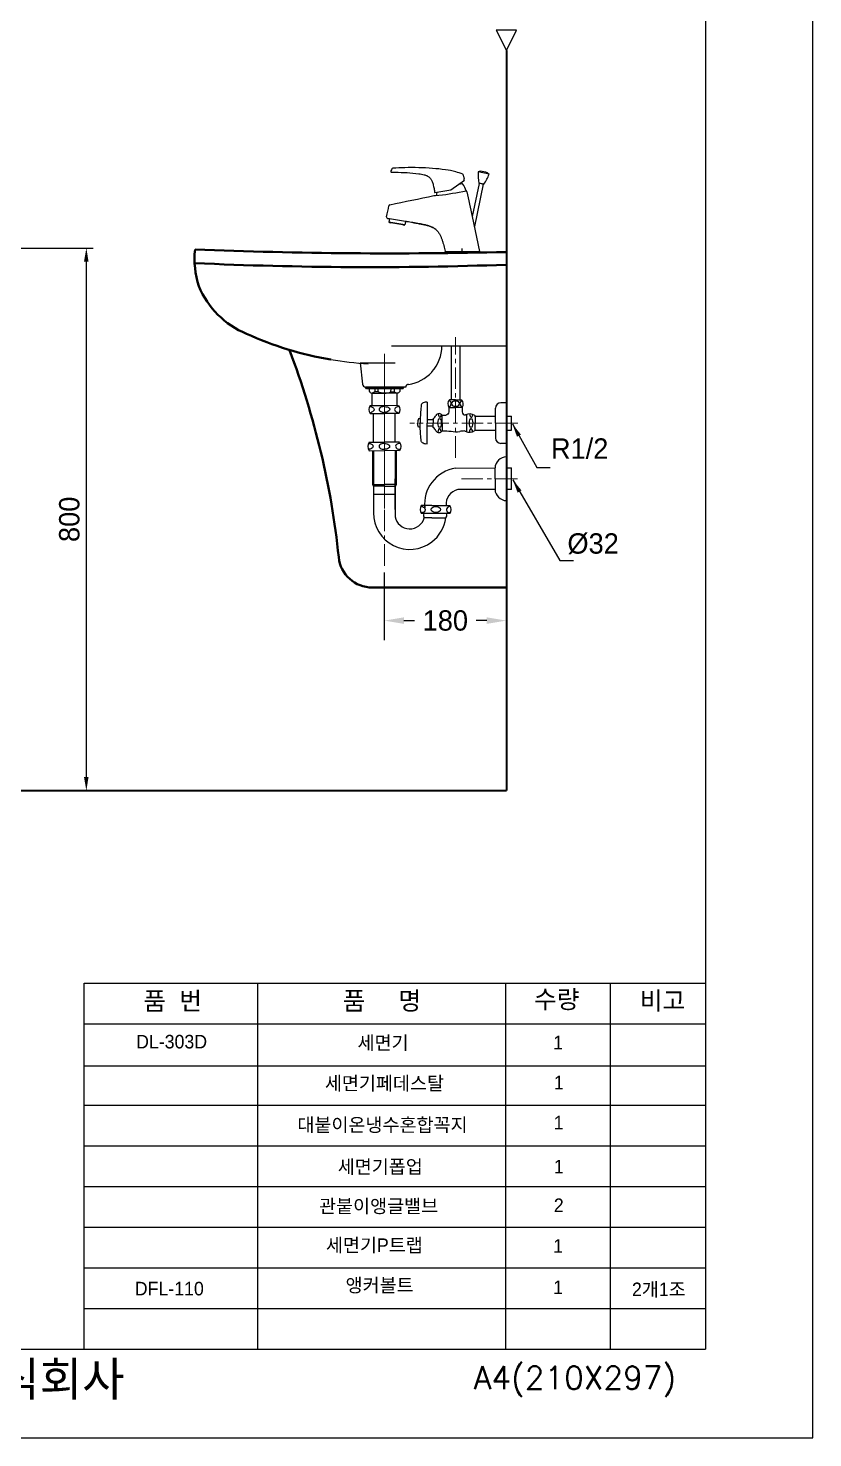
# Model space of a CAD drawing. Extents: x 63409 to 65835, y 58125 to 61555.
# Drawn here: x 64677 to 65835, y 58125 to 60203 of the extents above; entities that cross this region are included whole.
import ezdxf

# ---------------------------------------------------------------- set-up
doc = ezdxf.new("R2010")
doc.units = 0
doc.header["$MEASUREMENT"] = 0
doc.linetypes.add('CENTER', pattern=[50.8, 31.75, -6.35, 6.35, -6.35])
doc.linetypes.add('HIDDEN', pattern=[9.525, 6.35, -3.175])
doc.layers.get('Defpoints').update_dxf_attribs({"linetype": 'CONTINUOUS'})
for name, color, linetype in [('7', 7, 'CONTINUOUS'), ('Dim', 4, 'CONTINUOUS'), ('HIDDEN', 140, 'CONTINUOUS'), ('IN', 221, 'HIDDEN'), ('LINE', 7, 'CONTINUOUS'), ('MAIN', 7, 'CONTINUOUS'), ('YA', 7, 'CONTINUOUS')]:
    doc.layers.add(name, color=color, linetype=linetype)
for name, color, linetype, lineweight in [('AM_5', 3, 'CONTINUOUS', 15), ('AM_6', 2, 'CONTINUOUS', 30), ('CEN', 1, 'CENTER', 5), ('OUTLINE', 11, 'CONTINUOUS', 40), ('Y', 202, 'CONTINUOUS', 35)]:
    doc.layers.add(name, color=color, linetype=linetype, lineweight=lineweight)
doc.styles.add('h', font='', dxfattribs={"height": 30})
doc.styles.get("Standard").update_dxf_attribs({"font": 'txt.shx', "bigfont": 'ghs.shx'})
doc.styles.add('스타일1', font='txt.shx', dxfattribs={"bigfont": 'ghs.shx'})
doc.styles.get('h').set_extended_font_data('Haansoft Batang')
doc.dimstyles.new('SERIM', dxfattribs={"dimscale": 10, "dimtxt": 3, "dimasz": 2, "dimexe": 1, "dimexo": 1.5, "dimgap": 1, "dimtad": 1, "dimtoh": 1, "dimdec": 0, "dimdsep": 46, "dimtxsty": 'h', "dimcen": -0.3, "dimclrt": 2, "dimadec": 0, "dimazin": 0, "dimtfac": 1, "dimtdec": 0, "dimtmove": 1, "dimatfit": 3, "dimfxl": 0, "dimtolj": 1, "dimtzin": 0, "dimarcsym": 0})
doc.dimstyles.get("Standard").update_dxf_attribs({"dimtxt": 0.18, "dimasz": 0.18, "dimexe": 0.18, "dimexo": 0.0625, "dimgap": 0.09, "dimtad": 0, "dimtih": 1, "dimtoh": 1, "dimdec": 4, "dimzin": 0, "dimdsep": 46, "dimtxsty": 'Standard', "dimcen": 0.09, "dimadec": 0, "dimazin": 0, "dimtfac": 1, "dimtdec": 4, "dimtofl": 0, "dimtmove": 0, "dimatfit": 0, "dimfxl": 0, "dimtolj": 1, "dimtzin": 0, "dimarcsym": 0})

# ---------------------------------------------------------------- blocks, each defined once
blk = doc.blocks.new('*D19')
at = {"layer": 'Defpoints', "color": 0}
for p in [(64554.4, 59879.2), (64666.2, 59079.2), (64762.9, 59079.2)]:
    blk.add_point(p, dxfattribs=at)
at = {"layer": 'Dim', "color": 0, "lineweight": -2}
for p, q in [((64569.4, 59879.2), (64772.9, 59879.2)), ((64762.9, 59859.2), (64762.9, 59099.2))]:
    blk.add_line(p, q, dxfattribs=at)
at = {"layer": 'Dim', "color": 0}
for points in [[(64759.5, 59859.2), (64766.2, 59859.2), (64762.9, 59879.2)], [(64759.5, 59099.2), (64766.2, 59099.2), (64762.9, 59079.2)]]:
    blk.add_solid(points, dxfattribs=at)
at = {"layer": 'Dim', "color": 0, "insert": (64737.9, 59479.2), "char_height": 30, "attachment_point": 5, "rotation": 90, "style": 'h'}
blk.add_mtext('\\A1;800', dxfattribs=at)
blk = doc.blocks.new('*D18')
at = {"layer": 'Defpoints', "color": 0}
for p in [(65202.5, 59410.7), (65382.5, 59410.7), (65382.5, 59329.9)]:
    blk.add_point(p, dxfattribs=at)
at = {"layer": 'Dim', "color": 0, "linetype": 'ByBlock', "lineweight": -2}
for p, q in [((65202.5, 59400.7), (65202.5, 59301.1)), ((65382.5, 59400.7), (65382.5, 59301.1)), ((65231.3, 59329.9), (65247.2, 59329.9)), ((65353.7, 59329.9), (65337.8, 59329.9))]:
    blk.add_line(p, q, dxfattribs=at)
at = {"layer": 'Dim', "color": 0}
for points in [[(65231.3, 59334.7), (65231.3, 59325.1), (65202.5, 59329.9)], [(65353.7, 59334.7), (65353.7, 59325.1), (65382.5, 59329.9)]]:
    blk.add_solid(points, dxfattribs=at)
at = {"layer": 'Dim', "color": 0, "insert": (65292.5, 59329.9), "char_height": 30, "attachment_point": 5, "style": 'h'}
blk.add_mtext('\\A1;180', dxfattribs=at)

msp = doc.modelspace()

# ---------------------------------------------------------------- linework, layer by layer
at = {"layer": '7'}
for p, q in [((65319.71275, 59983.90636), (65320.06005, 59981.93672)), ((65343.93559, 59992.48251), (65340.93382, 59991.58705)), ((65357.07326, 59988.1565), (65340.93382, 59991.58705)), ((65343.93559, 59992.48251), (65343.96591, 59992.47607)), ((65354.6649, 59990.20193), (65354.69522, 59990.19548)), ((65354.69522, 59990.19548), (65357.07326, 59988.1565)), ((65300.49504, 59964.67711), (65277.00007, 59960.53431)), ((65320.56003, 59978.72677), (65300.49504, 59964.67711)), ((65317.86432, 59973.7308), (65311.93089, 59972.68457)), ((65318.12238, 59962.60661), (65323.46073, 59963.5479)), ((65342.63855, 59974.35607), (65332.29123, 59925.67575)), ((65348.50744, 59973.1086), (65335.30186, 59910.98123)), ((65349.18698, 59973.27698), (65342.08625, 59974.78629)), ((65342.47338, 59974.39118), (65343.6167, 59974.14816)), ((65347.52929, 59973.31652), (65343.6167, 59974.14816)), ((65347.52929, 59973.31652), (65348.67261, 59973.0735)), ((65210.11324, 59922.477), (65209.24622, 59917.55991)), ((65210.13078, 59916.81769), (65209.24622, 59917.55991)), ((65232.88161, 59913.39236), (65209.24622, 59917.55991)), ((65233.75122, 59918.32418), (65210.11324, 59922.477)), ((65233.75122, 59918.32418), (65232.88161, 59913.39236)), ((65234.24363, 59918.23736), (65233.75122, 59918.32418)), ((65332.29123, 59925.67575), (65342.90136, 59873.88893)), ((65210.13078, 59916.81769), (65211.8548, 59916.51369)), ((65230.07313, 59913.30131), (65211.85419, 59916.5138)), ((65229.64448, 59913.17381), (65212.21338, 59916.24738)), ((65230.07258, 59913.30141), (65231.79655, 59912.99743)), ((65231.79655, 59912.99743), (65232.88161, 59913.39236)), ((65292.12753, 59873.88893), (65292.02619, 59874.35789)), ((65293.12753, 59873.88893), (65293.12753, 59870.88893)), ((65341.90136, 59873.88893), (65341.90136, 59870.88893))]:
    msp.add_line(p, q, dxfattribs=at)
for centre, radius, start, end in [((65213.52416, 59992.33482), 1.5, 154.29715092, 270.80519196), ((65215.06384, 59995.32724), 1.5, 93.6965533, 151.31407692), ((65317.52917, 59986.71706), 1.5, 12.94405112, 66.19217824), ((65410.83886, 59987.94218), 70, 177.01529004, 190.83267111), ((65338.98219, 59942.72506), 50, 71.72041936, 84.27958064), ((65291.72932, 60013.2597), 70, 325.16732889, 338.98470997), ((65314.62447, 59958.34838), 35, 175.63045337, 182.55854607), ((65317.95114, 59973.23839), 0.5, 34.09768125, 100), ((65289.38228, 59953.8975), 35, 15.8808893, 34.09768125), ((65322.39362, 59961.85637), 2, 12.54192289, 57.75421194), ((65342.57734, 59974.88026), 0.5, 190.83267111, 258), ((65348.77657, 59973.56257), 0.5, 258, 325.16732889), ((65211.21961, 59941.02203), 2, 103.78216544, 164.22896097), ((65207.69453, 59924.91268), 2, 167.64464935, 258.98311175), ((65212.30021, 59916.73979), 0.5, 206.86989765, 260), ((65229.73131, 59913.66621), 0.5, 260, 313.13010235)]:
    msp.add_arc(centre, radius, start, end, dxfattribs=at)
for points in [[(65213.74799, 59996.04723), (65212.17261, 59992.98536)], [(65213.54524, 59990.83472), (65218.64865, 59990.87257), (65236.0055, 59990.40128), (65253.28756, 59988.67241), (65261.2181, 59987.3249)], [(65318.13467, 59988.08941), (65308.04909, 59991.49355), (65292.4923, 59994.54664), (65273.69103, 59996.59214), (65253.15697, 59997.60207), (65232.56967, 59997.60098), (65214.96711, 59996.82431)], [(65261.21832, 59987.32576), (65263.33777, 59986.75962), (65265.36162, 59985.908), (65267.24996, 59984.7872), (65268.96699, 59983.41845), (65270.48041, 59981.82754), (65271.76179, 59980.04431), (65272.78696, 59978.1024), (65273.53611, 59976.04005)], [(65319.71275, 59983.90636), (65319.35366, 59985.47372), (65318.99105, 59987.05305)], [(65320.50439, 59978.96879), (65320.34514, 59979.7289), (65320.22405, 59980.44193), (65320.14158, 59981.05776), (65320.09208, 59981.53321), (65320.06731, 59981.83381), (65320.06005, 59981.93672)], [(65273.53627, 59976.04058), (65274.30584, 59973.22377), (65275.77019, 59966.98074), (65276.97711, 59960.66783), (65277.00007, 59960.53431)], [(65275.63252, 59956.52205), (65275.89363, 59956.53658), (65276.6816, 59956.58251), (65278.00595, 59956.66676), (65318.12238, 59962.60661)], [(65210.74314, 59942.96445), (65275.63252, 59956.52205)], [(65209.61037, 59922.50448), (65209.80888, 59922.4943), (65210.11327, 59922.477)], [(65244.59468, 59916.61511), (65235.88534, 59917.98128), (65234.24363, 59918.23736)], [(65261.75181, 59913.48349), (65258.04567, 59914.26683), (65253.954, 59915.04094), (65249.46988, 59915.81916), (65244.59468, 59916.61511)], [(65244.59468, 59916.61511), (65250.69393, 59915.61221), (65256.69279, 59914.53144), (65261.75182, 59913.48351)], [(65261.7518, 59913.48346), (65266.8746, 59912.17969), (65271.68158, 59910.5469), (65275.78896, 59908.54568), (65278.19986, 59906.85099)], [(65278.20046, 59906.85172), (65276.73635, 59907.94286), (65274.34955, 59909.34255), (65271.82249, 59910.49011), (65269.26699, 59911.43238), (65266.74494, 59912.21722), (65264.25841, 59912.88722), (65261.75181, 59913.48349)], [(65278.19986, 59906.85099), (65278.85261, 59906.29302)], [(65278.85306, 59906.29275), (65278.20046, 59906.85172)], [(65278.85306, 59906.29275), (65281.8208, 59903.04089), (65284.20676, 59899.30035), (65286.12, 59895.28608), (65287.67811, 59891.14973), (65288.98137, 59886.97145), (65290.10245, 59882.78557), (65291.09705, 59878.59244), (65292.02604, 59874.35786)]]:
    msp.add_spline(points, degree=3, dxfattribs=at)
for points in [[(65320.56003, 59978.72677), (65320.54149, 59978.80744), (65320.52294, 59978.88811), (65320.50439, 59978.96879)], [(65324.3459, 59962.29068), (65326.99434, 59950.0857), (65329.64279, 59937.88073), (65332.29123, 59925.67575)], [(65205.74085, 59925.34063), (65206.92553, 59930.74896), (65208.11021, 59936.15729), (65209.29489, 59941.56561)]]:
    msp.add_open_spline(points, degree=3, dxfattribs=at)
msp.add_open_spline([(65207.31233, 59922.94954), (65207.66721, 59922.88045), (65208.4331, 59922.73143), (65209.19924, 59922.58374), (65209.61037, 59922.50448)], degree=3, knots=[0.1733173775, 0.1733173775, 0.1733173775, 0.1733173775, 1.2579498776, 2.5140581887, 2.5140581887, 2.5140581887, 2.5140581887], dxfattribs=at)
at = {"layer": 'CEN', "color": 0}
for p, q in [((65307.51445, 59569.87647), (65307.51445, 59747.92027)), ((65202.5049, 59723.39944), (65202.5049, 59511.86061)), ((65202.5049, 59410.72506), (65202.5049, 59698.86041)), ((65202.5049, 59494.95324), (65202.5049, 59678.55057)), ((65399.25222, 59621.13676), (65240.11466, 59621.13676)), ((65398.69695, 59539.13676), (65313.86646, 59539.13676))]:
    msp.add_line(p, q, dxfattribs=at)
at = {"layer": 'Dim', "color": 0}
for p, q in [((65317.51445, 59873.88893), (65317.51445, 59878.33759)), ((65292.12753, 59873.88893), (65342.90136, 59873.88893)), ((65186.6299, 59516.34503), (65218.3799, 59516.34503)), ((65381.40158, 58795.50958), (65381.40158, 58255.50958)), ((65535.40158, 58795.50958), (65535.40158, 58255.50958)), ((64759.94291, 58735.50963), (65676.45011, 58735.50963)), ((64759.94291, 58673.6987), (65676.45011, 58673.6987)), ((64759.94299, 58615.50958), (65676.45019, 58615.50958)), ((64759.94299, 58555.50958), (65676.45019, 58555.50958)), ((64759.94299, 58495.50958), (65676.45019, 58495.50958))]:
    msp.add_line(p, q, dxfattribs=at)
at = {"layer": 'HIDDEN', "color": 0}
for p, q in [((65272.51445, 59499.42772), (65299.00602, 59499.42772)), ((65298.89234, 59487.58971), (65272.51445, 59487.58971)), ((65272.51445, 59481.4214), (65293.00613, 59481.4214))]:
    msp.add_line(p, q, dxfattribs=at)
at = {"layer": 'IN', "color": 0}
for p, q in [((65234.01443, 59674.11008), (65230.65492, 59674.14129)), ((65238.01443, 59678.11008), (65238.37059, 59678.11008))]:
    msp.add_line(p, q, dxfattribs=at)
msp.add_arc((65238.01443, 59674.11008), 4, 90, 180, dxfattribs=at)
at = {"layer": 'LINE', "color": 0}
for p, q in [((65212.98048, 59734.8636), (65382.51445, 59734.8636)), ((65166.81761, 59709.98536), (65170.49747, 59678.52913)), ((65167.03124, 59709.97344), (65218.27907, 59709.97344))]:
    msp.add_line(p, q, dxfattribs=at)
for centre, radius, start, end in [((65229.80171, 59735.0435), 57.57464, 317.8906788, 359.79442946), ((65206.2166, 60207.85872), 500, 260.46736743, 266.8182599), ((65229.80171, 59734.97786), 57.57464, 278.55917003, 317.8906788), ((65175.46361, 59679.11008), 5, 186.67233901, 259.58628345)]:
    msp.add_arc(centre, radius, start, end, dxfattribs=at)
at = {"layer": 'MAIN', "color": 0}
msp.add_lwpolyline([(65397.51445, 60200.32702), (65367.51445, 60200.32702), (65382.51445, 60170.32702), (65397.51445, 60200.32702)], dxfattribs=at)
at = {"layer": 'OUTLINE', "color": 0}
msp.add_line((65184.72907, 59378.56812), (65382.51445, 59378.56812), dxfattribs=at)
for centre, radius, start, end in [((65052.988, 59863.30802), 130.47356, 173.87928187, 198.06788904), ((65212.00895, 66863.64085), 6992.38579, 267.633296515, 271.397264715), ((65182.0877, 65556.0788), 5705.02439, 267.39783214, 272.01330782), ((65048.94814, 59872.84248), 130, 202.61986495, 247.38013505), ((65206.2166, 60207.85872), 500, 245.50984185, 260.46736737), ((63941.49514, 59300.41429), 1200, 5.88447842, 20.90348735), ((65194.78289, 60209.20269), 500, 266.7937414, 266.8182599), ((65184.90842, 59428.56812), 50, 185.88447842, 270)]:
    msp.add_arc(centre, radius, start, end, dxfattribs=at)
at = {"layer": 'Y', "color": 0}
for p in [(65382.51445, 60170.32702), (63846.72829, 59079.21312)]:
    msp.add_line(p, (65382.51445, 59079.21312), dxfattribs=at)
at = {"layer": 'YA', "color": 7}
for p, q in [((65676.45019, 61435.50958), (65676.45019, 58255.50958)), ((64759.94299, 58795.50958), (65676.45019, 58795.50958)), ((64759.94299, 58255.50958), (64759.94299, 58795.50958)), ((65015.94299, 58255.50958), (65015.94299, 58795.50958)), ((64759.94299, 58435.50958), (65676.45019, 58435.50958)), ((64759.94299, 58375.50958), (65676.45019, 58375.50958)), ((64759.94299, 58315.50958), (65676.45019, 58315.50958)), ((63600.45019, 58255.50958), (65676.45019, 58255.50958))]:
    msp.add_line(p, q, dxfattribs=at)
at = {"layer": 'YA', "color": 0}
for p, q in [((65301.16445, 59734.51742), (65301.16445, 59655.51177)), ((65313.86445, 59734.51742), (65313.86445, 59655.51177)), ((65230.97639, 59674.14011), (65174.54983, 59674.10967)), ((65174.77865, 59673.39076), (65174.98787, 59673.1398)), ((65174.98787, 59673.1398), (65230.6413, 59673.1398)), ((65175.95815, 59671.58801), (65174.98787, 59673.1398)), ((65229.65214, 59671.58705), (65175.95815, 59671.58801)), ((65180.22738, 59671.58801), (65180.22738, 59667.9025)), ((65188.47475, 59671.57415), (65188.47475, 59667.33443)), ((65217.09748, 59671.54134), (65217.08776, 59667.30163)), ((65225.34487, 59671.53628), (65225.33642, 59667.85079)), ((65229.65214, 59671.58705), (65230.58792, 59673.07606)), ((65230.79771, 59673.32654), (65230.58792, 59673.07606)), ((65181.58263, 59646.82493), (65202.5049, 59646.82493)), ((65183.72038, 59665.18686), (65202.7021, 59665.18686)), ((65184.29941, 59665.83138), (65184.29941, 59646.82493)), ((65188.47475, 59667.33443), (65184.70452, 59665.20072)), ((65193.22911, 59667.32058), (65188.47475, 59667.33443)), ((65223.55076, 59646.77682), (65202.62853, 59646.82479)), ((65221.99445, 59665.21082), (65202.70257, 59665.17827)), ((65212.33338, 59667.29868), (65217.08776, 59667.30163)), ((65217.08776, 59667.30163), (65220.85309, 59665.15928)), ((65220.85933, 59665.78946), (65220.83398, 59646.78305)), ((65265.81969, 59651.89379), (65265.81969, 59621.13676)), ((65307.51445, 59655.51177), (65298.62745, 59655.51177)), ((65307.51445, 59655.51177), (65316.40144, 59655.51177)), ((65382.51445, 59651.13676), (65374.51445, 59651.13676)), ((65382.51445, 59621.13676), (65382.51445, 59651.13676)), ((65382.51445, 59651.13676), (65382.51445, 59651.13676)), ((65186.6299, 59592.90014), (65186.6299, 59635.13981)), ((65218.37998, 59592.91466), (65218.4767, 59635.10331)), ((65255.50513, 59627.38152), (65255.50513, 59621.13676)), ((65274.64299, 59627.8784), (65274.64299, 59621.13676)), ((65287.94008, 59621.13676), (65287.94008, 59632.47452)), ((65297.75755, 59643.95935), (65307.51445, 59643.95935)), ((65317.27134, 59643.95935), (65307.51445, 59643.95935)), ((65317.27134, 59643.95935), (65317.27134, 59637.62416)), ((65324.10318, 59608.2916), (65324.10318, 59634.12482)), ((65335.52675, 59631.38676), (65366.51445, 59631.38676)), ((65336.53036, 59630.98388), (65336.53036, 59621.13676)), ((65366.51445, 59621.13676), (65366.51445, 59643.13676)), ((65382.51445, 59631.38676), (65390.31375, 59631.38676)), ((65390.31375, 59610.88676), (65390.31375, 59631.38676)), ((65255.50513, 59614.89199), (65255.50513, 59621.13676)), ((65274.64299, 59625.89088), (65265.81969, 59625.89088)), ((65265.81969, 59590.37973), (65265.81969, 59621.13676)), ((65274.64299, 59616.38263), (65265.81969, 59616.38263)), ((65274.64299, 59614.39512), (65274.64299, 59621.13676)), ((65287.94008, 59621.13676), (65287.94008, 59609.799)), ((65335.52675, 59610.88676), (65366.51445, 59610.88676)), ((65336.53036, 59611.28963), (65336.53036, 59621.13676)), ((65366.51445, 59621.13676), (65366.51445, 59599.13676)), ((65382.51445, 59621.13676), (65382.51445, 59591.13676)), ((65382.51445, 59610.88676), (65390.31375, 59610.88676)), ((65180.22424, 59592.90014), (65202.5049, 59592.90014)), ((65224.81484, 59592.92055), (65202.5049, 59592.90014)), ((65382.51445, 59591.13676), (65374.51445, 59591.13676)), ((65382.51445, 59591.13676), (65382.51445, 59591.13676)), ((65185.23342, 59580.43438), (65185.23342, 59530.35467)), ((65186.6299, 59580.43679), (65186.6299, 59488.24423)), ((65218.3799, 59580.43664), (65218.3799, 59483.03613)), ((65219.77639, 59580.43422), (65219.77639, 59530.35467)), ((65382.51445, 59571.50562), (65382.51445, 59539.13676)), ((65307.64718, 59554.70251), (65365.82289, 59555.01176)), ((65365.76291, 59539.13676), (65365.76291, 59555.01176)), ((65382.51445, 59555.01176), (65382.57442, 59555.01176)), ((65382.51445, 59555.01176), (65390.17079, 59555.01176)), ((65390.17079, 59523.26176), (65390.17079, 59555.01176)), ((65185.23342, 59530.35467), (65202.5049, 59530.35467)), ((65185.23342, 59530.35467), (65186.66877, 59528.14736)), ((65186.66877, 59528.14736), (65186.66877, 59530.35467)), ((65202.5049, 59528.14736), (65186.66877, 59528.14736)), ((65219.77639, 59530.35467), (65202.5049, 59530.35467)), ((65202.5049, 59528.14736), (65218.34103, 59528.14736)), ((65219.77639, 59530.35467), (65218.34103, 59528.14736)), ((65218.34103, 59528.14736), (65218.34103, 59530.35467)), ((65218.36389, 59493.68816), (65218.36389, 59539.03324)), ((65365.82289, 59523.26176), (65310.69858, 59523.26176)), ((65365.76291, 59539.13676), (65365.76291, 59523.26176)), ((65382.51445, 59506.76789), (65382.51445, 59539.13676)), ((65382.57442, 59523.26176), (65382.51445, 59523.26176)), ((65390.17079, 59523.26176), (65382.51445, 59523.26176)), ((65272.51445, 59499.42772), (65257.05184, 59499.42772)), ((65272.51445, 59487.58971), (65257.27688, 59487.58971)), ((65272.51445, 59481.4214), (65261.38452, 59481.4214))]:
    msp.add_line(p, q, dxfattribs=at)
msp.add_lwpolyline([(63409.08394, 58125.03088), (65834.58394, 58125.03088), (65834.58394, 61555.38088), (63409.08394, 61555.38088)], close=True, dxfattribs=at)
for points in [[(65202.7021, 59665.18686, -0.1142459907), (65193.22911, 59667.32058), (65193.22911, 59671.58801)], [(65202.85553, 59665.18669, 0.1142459907), (65212.33338, 59667.29868), (65212.34316, 59671.56609)], [(65181.58263, 59646.82493, 0.3092231282), (65181.58263, 59635.13981), (65202.5049, 59635.13981)], [(65223.55076, 59646.77682, -0.3300681156), (65223.26246, 59635.16598), (65202.60174, 59635.1397)], [(65265.81969, 59651.89379, 0.1669135039), (65259.97892, 59650.98322, 0.2334332201), (65256.99639, 59647.87773, 0.0348864699), (65255.50513, 59627.38152), (65252.89542, 59627.38152, 0.1233310906), (65251.66269, 59621.07659)], [(65180.91584, 59645.70435, -0.1379312914), (65185.57971, 59644.06017, -0.1058294315), (65187.18811, 59642.27158, -0.3568498106), (65186.18286, 59638.6944, -0.0934946521), (65181.11827, 59635.88482, -0.0934946521)], [(65202.5049, 59645.42033, 0.0626274845), (65198.16443, 59644.85819, 0.0716970685), (65196.14809, 59643.76115, 0.2266391296), (65194.66773, 59641.66911, 0.2465127656), (65196.07152, 59638.96478, 0.1732722791), (65202.5049, 59636.92379, 0.1732722791)], [(65202.62531, 59645.42019, -0.0626274845), (65206.96448, 59644.8481, -0.0716970685), (65208.97831, 59643.74644, -0.2266391296), (65210.45386, 59641.65102, -0.2465127656), (65209.04388, 59638.94991, -0.1732722791), (65202.60583, 59636.92368, -0.1732722791)], [(65224.21497, 59645.65471, 0.1379312914), (65219.54734, 59644.02123, 0.1058294315), (65217.93485, 59642.23634, 0.3568498106), (65218.93189, 59638.65686, 0.0900132457), (65223.78589, 59635.90542, 0.0900132457)], [(65297.75755, 59643.95935), (65297.75755, 59637.62416, -0.3307310671), (65292.91095, 59632.40694), (65287.94008, 59632.47452)], [(65265.81969, 59590.37973, -0.1669135039), (65259.97892, 59591.29029, -0.2334332201), (65256.99639, 59594.39578, -0.0348864699), (65255.50513, 59614.89199), (65252.89542, 59614.89199, -0.1233310906), (65251.66269, 59621.19693)], [(65180.22424, 59592.90014, 0.3035920928), (65180.2487, 59580.42577), (65202.49065, 59580.46416)], [(65179.22935, 59591.00383, -0.1271880176), (65183.46645, 59590.19963, -0.2193678938), (65185.32512, 59588.5515, -0.2205714907), (65185.71484, 59585.97444, -0.2392390388), (65183.64632, 59583.39737, -0.0857990585), (65179.01846, 59582.58787)], [(65202.49788, 59591.04028, 0.1578009502), (65195.73607, 59589.12962, 0.2116803378), (65194.8998, 59587.07566, 0.2828469771), (65196.14226, 59583.99472, 0.1723357878), (65202.49788, 59582.58561, -1.0039617222)], [(65202.50766, 59591.04027, -0.1578009502), (65209.26507, 59589.11411, -0.2116803378), (65210.09662, 59587.05824, -0.2828469771), (65208.84711, 59583.98016, -0.1723357878), (65202.48828, 59582.58562, 1.0039617222)], [(65224.81484, 59592.92055, -0.3068121721), (65224.65231, 59580.42577), (65202.49065, 59580.46416)], [(65225.77604, 59590.95047, 0.1271880176), (65221.53711, 59590.15598, 0.2193678938), (65219.67467, 59588.51213, 0.2205714907), (65219.27904, 59585.93596, 0.2392390388), (65221.34164, 59583.35416, 0.0857990585), (65225.96764, 59582.53405)], [(65256.51512, 59498.42916, -0.1586816073), (65261.22826, 59496.62583, -0.1840789855), (65262.81296, 59493.88589, -0.0992786214), (65262.43207, 59491.48929, -0.1766151179), (65260.62865, 59489.77599, -0.0918072109), (65256.56473, 59488.84113, -0.0918072109)], [(65299.73655, 59498.35226, 0.1342014734), (65295.80063, 59496.62583, 0.1840789855), (65294.21594, 59493.88589, 0.0992786214), (65294.59683, 59491.48929, 0.1766151179), (65296.40024, 59489.77599, 0.0768246301), (65299.78465, 59488.89066)]]:
    msp.add_lwpolyline(points, format="xyb", dxfattribs=at)
for centre, radius, start, end in [((65175.54673, 59674.0311), 1, 170.71547093, 219.81744696), ((65187.03187, 59673.05056), 8.53251, 217.10995546, 247.16347289), ((65218.54374, 59673.01444), 8.53251, 293.85472713, 322.75868235), ((65230.0311, 59673.96865), 1, 320.05119085, 4.37466748), ((65305.38994, 59649.19359), 9.25476, 136.94542953, 214.4420119), ((65295.99815, 59649.9235), 5.12818, 284.24993843, 66.9489539), ((65319.03075, 59649.9235), 5.12818, 113.0510461, 255.75006157), ((65309.63895, 59649.19359), 9.25476, 325.5579881, 43.05457047), ((65374.51445, 59643.13676), 8, 90, 180), ((65265.23913, 59640.03333), 15.36799, 307.7279102, 330.53745453), ((65283.27988, 59629.55531), 5.49901, 32.063542, 147.936458), ((65323.20697, 59638.27837), 5.97157, 186.28962858, 222.88177106), ((65321.02953, 59636.25625), 3, 222.88177106, 292.28680055), ((65327.89325, 59619.50978), 15.09849, 57.37568231, 112.28680055), ((65335.20345, 59631.17345), 1.34038, 351.86945797, 51.74999402), ((65265.23913, 59602.24018), 15.36799, 29.46254547, 52.2720898), ((65283.27988, 59612.7182), 5.49901, 212.063542, 327.936458), ((65316.39064, 60073.20394), 464.27748, 266.48675734, 268.1142548), ((65308.6108, 59639.80259), 31.5292, 256.24276881, 279.22323039), ((65323.55524, 59551.45936), 58.07021, 93.04312955, 99.80681019), ((65320.6317, 59606.45191), 3, 63.67929546, 93.04312955), ((65328.2127, 59621.77695), 14.09762, 243.67929546, 303.69309059), ((65335.20345, 59611.10006), 1.34038, 308.25000598, 8.13054203), ((65374.51445, 59599.13676), 8, 180, 270), ((65383.04477, 59554.21347), 17.30028, 91.75661336, 177.35526092), ((65316.12237, 59501.12067), 54.24796, 98.98816492, 143.50057367), ((65316.12237, 59501.42992), 54.24796, 143.50057367, 185.14694298), ((65316.13825, 59501.41627), 22.51256, 103.98264926, 185.10870339), ((65383.04477, 59524.06004), 17.30028, 182.64473908, 268.24338664), ((65316.12237, 59501.12067), 54.24796, 179.83668672, 185.14694298), ((65240.04427, 59488.3206), 53.40934, 179.25524733, 307.44137681), ((65240.06711, 59487.1531), 22.07452, 190.74877081, 345.39331556), ((65266.53533, 59493.68686), 11.08576, 148.81129872, 213.36689363), ((65267.48423, 59485.32576), 7.11754, 161.45304373, 211.69429977), ((65240.04427, 59488.3206), 53.40934, 307.44137681, 352.57803477), ((65288.77503, 59485.52556), 5.8946, 315.87252714, 20.49814633), ((65291.55373, 59493.57973), 9.47288, 320.77752826, 38.12211671)]:
    msp.add_arc(centre, radius, start, end, dxfattribs=at)
for centre, major_axis, ratio, start_param, end_param in [((65307.45075, 59649.67345), (-5.34369, 0), 0.813610621, -4.7123889804, 1.5707963268), ((65284.33619, 59636.25775), (0.06971, -6.45997), 0.383482528, 4.9223001663, 7.4746320987), ((65330.68958, 59636.25775), (0.06971, -6.45997), 0.383482528, 4.9673680296, 7.4463716798), ((65284.08765, 59606.56929), (0.06971, -6.45997), 0.383482528, 1.8276496184, 4.5677826554), ((65330.44104, 59606.56929), (0.06971, -6.45997), 0.383482528, 1.8612095677, 4.5352854624)]:
    msp.add_ellipse(centre, major_axis=major_axis, ratio=ratio, start_param=start_param, end_param=end_param, dxfattribs=at)
for centre, major_axis, ratio in [((65284.08765, 59621.22719), (0.06971, -6.45997), 0.383482528), ((65330.44104, 59621.22719), (0.06971, -6.45997), 0.383482528), ((65278.50266, 59493.67383), (-7.05763, 0), 0.6347135295)]:
    msp.add_ellipse(centre, major_axis=major_axis, ratio=ratio, dxfattribs=at)

# ---------------------------------------------------------------- texts
at = {"layer": 'AM_6', "color": 0, "char_height": 30, "attachment_point": 1, "style": 'h'}
for s, insert in [('R1/2', (65448.2672, 59598.55765)), ('Ø32', (65472.58619, 59458.61402))]:
    msp.add_mtext(s, dxfattribs=dict(at, insert=insert))
at = {"layer": 'Dim', "color": 0, "attachment_point": 1, "style": '스타일1'}
for s, insert, char_height in [('{\\fGulim|b0|i0|c129|p50;품  번}', (64846.93607, 58782.50958), 26.7463), ('{\\fGulim|b0|i0|c129|p50;품     명}', (65141.04321, 58782.70428), 26.7463), ('{\\fGulim|b0|i0|c129|p50;수량}', (65423.20807, 58784.89605), 26.7463), ('{\\fGulim|b0|i0|c129|p50;비고}', (65579.20807, 58782.96728), 26.7463), ('{\\fGulim|b0|i0|c129|p50;1\\P}', (65451.523, 58717.78887), 20), ('{\\fGulim|b0|i0|c129|p50;1\\P}', (65452.52299, 58658.79657), 20), ('{\\fGulim|b0|i0|c129|p50;1\\P}', (65452.40157, 58599.79657), 20), ('{\\fGulim|b0|i0|c129|p50;1\\P}', (65452.52301, 58534.84447), 20), ('{\\fGulim|b0|i0|c129|p50;2\\P}', (65452.52301, 58477.84447), 20), ('{\\fGulim|b0|i0|c129|p50;1\\P}', (65451.52296, 58417.81904), 20), ('{\\fGulim|b0|i0|c129|p50;1\\P}', (65451.52296, 58356.81904), 20)]:
    msp.add_mtext(s, dxfattribs=dict(at, insert=insert, char_height=char_height))
for s, insert, char_height, width in [('{\\fGulim|b0|i0|c129|p50;DL-303D}', (64836.33741, 58719.11376), 20, 17), ('{\\fGulim|b0|i0|c129|p50;세면기}', (65162.96183, 58717.42246), 20, 146.9999885), ('{\\fGulim|b0|i0|c129|p50;세면기페데스탈}', (65114.78929, 58657.68776), 20, 211.9999885), ('{\\fGulim|b0|i0|c129|p50;대붙이온냉수혼합꼭지}', (65074.29498, 58596.3793), 20, 290), ('{\\fGulim|b0|i0|c129|p50;세면기폽업}', (65133.76859, 58534.69864), 20, 314.9999885), ('{\\fGulim|b0|i0|c129|p50;관붙이앵글밸브}', (65106.1921, 58476.69864), 20, 211.9999885), ('{\\fGulim|b0|i0|c129|p50;세면기P트랩}', (65116.33369, 58418.97205), 20, 211.9999885), ('{\\fGulim|b0|i0|c129|p50;앵커볼트}', (65145.33734, 58359.97205), 20, 211.9999885), ('{\\fGulim|b0|i0|c129|p50;DFL-110}', (64834.41322, 58355.02717), 20, 147.0000068), ('{\\fGulim|b0|i0|c129|p50;2개1조}', (65567.77704, 58353.89785), 20, 211.9999885), ('{\\fGulim|b0|i0|c129|p50;       대림통상주식회사\\P}', (64190.40157, 58236.69864), 50, 1090)]:
    msp.add_mtext(s, dxfattribs=dict(at, insert=insert, char_height=char_height, width=width))
at = {"layer": 'YA', "color": 7}
msp.add_text('A4(210X297)', height=33.818718, dxfattribs=at).set_placement((65334.41923, 58196.68418))

# ---------------------------------------------------------------- dimensions: what is measured, and where the dimension line sits
at = {"layer": 'Dim', "color": 0}
dim = msp.add_linear_dim(base=(64762.86994, 59079.21312), p1=(64554.39491, 59879.21312), p2=(64666.19552, 59079.21312), angle=90, dimstyle='SERIM', override={"dimse2": 1, "dimclrt": 0}, dxfattribs=at)
dim.commit()
dim.dimension.update_dxf_attribs({"geometry": '*D19', "text_midpoint": (64737.86994, 59479.21312)})
dim = msp.add_linear_dim(base=(65382.51445, 59329.88565), p1=(65202.5049, 59410.72506), p2=(65382.51445, 59410.72506), dimstyle='Standard', override={"dimscale": 160, "dimgap": 0.06, "dimdec": 0, "dimtxsty": 'h', "dimatfit": 3, "dimarcsym": 1}, dxfattribs=at)
dim.commit()
dim.dimension.update_dxf_attribs({"geometry": '*D18', "text_midpoint": (65292.50967, 59329.88565)})

# ---------------------------------------------------------------- leaders
at = {"layer": 'AM_5', "color": 0}
for points, override in [([(65391.33148, 59620.02533), (65427.2672, 59555.61468), (65447.2672, 59555.61468)], {"dimgap": 0.1, "dimtad": 2}), ([(65391.9274, 59537.4739), (65461.32645, 59418.44585), (65481.32645, 59418.44585)], {"dimgap": 0, "dimtad": 2})]:
    msp.add_leader(points, dimstyle='SERIM', override=override, dxfattribs=at)

doc.saveas('drawing.dxf')
